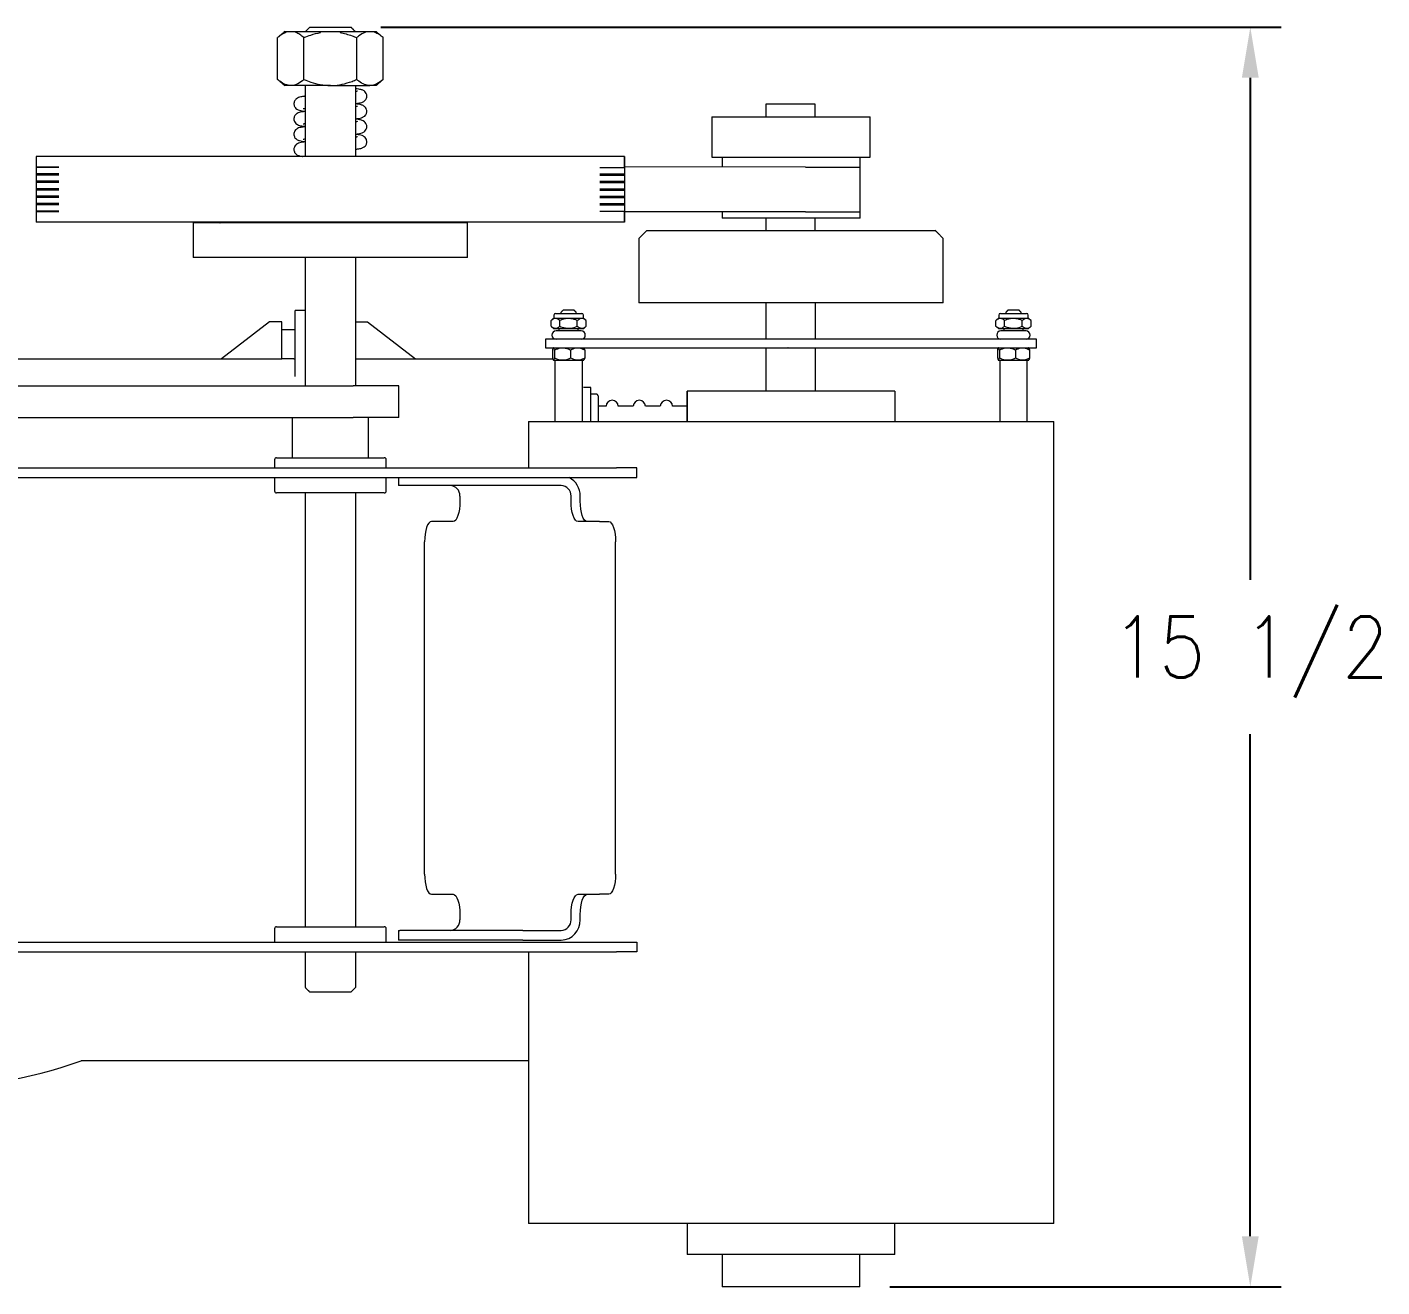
# Model space of a CAD drawing. Extents: x 7 to 132, y 25 to 99.
# Drawn here: x 115.09 to 131.77, y 28.04 to 43.56 of the extents above; entities that cross this region are included whole.
import ezdxf

# ---------------------------------------------------------------- set-up
doc = ezdxf.new("R2010")
doc.units = 0
doc.header["$LTSCALE"] = 0.5
doc.header["$MEASUREMENT"] = 0
doc.layers.get('Defpoints').update_dxf_attribs({"linetype": 'CONTINUOUS'})
doc.layers.add('DIM', color=1, linetype='CONTINUOUS')
doc.layers.add('OBJ', color=3, linetype='CONTINUOUS')
doc.styles.add('ROMANS', font='romans.shx', dxfattribs={"width": 0.9, "height": 0.75})
doc.dimstyles.new('GENIE', dxfattribs={"dimscale": 4, "dimtxt": 0.25, "dimasz": 0.156, "dimexe": 0.095, "dimexo": 0.0925, "dimgap": 0.095, "dimtad": 0, "dimtih": 1, "dimtoh": 1, "dimdec": 5, "dimzin": 4, "dimdsep": 46, "dimlunit": 5, "dimtxsty": 'ROMANS', "dimcen": 0.09, "dimadec": 0, "dimazin": 0, "dimtfac": 1, "dimtdec": 5, "dimtofl": 0, "dimtmove": 0, "dimatfit": 3, "dimfxl": 0, "dimfrac": 2, "dimtolj": 1, "dimtzin": 4, "dimarcsym": 0})

# ---------------------------------------------------------------- blocks, each defined once
blk = doc.blocks.new('*D38')
at = {"layer": 'Defpoints', "color": 0}
for p in [(119.074, 43.558), (125.342, 28.045), (130.15, 28.045)]:
    blk.add_point(p, dxfattribs=at)
at = {"layer": 'DIM', "color": 0, "lineweight": -2}
for p, q in [((119.444, 43.558), (130.53, 43.558)), ((130.15, 42.934), (130.15, 36.753)), ((130.15, 28.669), (130.15, 34.85)), ((125.712, 28.045), (130.53, 28.045))]:
    blk.add_line(p, q, dxfattribs=at)
at = {"layer": 'DIM', "color": 0}
for points in [[(130.046, 42.934), (130.254, 42.934), (130.15, 43.558)], [(130.046, 28.669), (130.254, 28.669), (130.15, 28.045)]]:
    blk.add_solid(points, dxfattribs=at)
at = {"layer": 'DIM', "color": 0, "insert": (130.15, 35.801), "char_height": 0.75, "attachment_point": 5, "style": 'ROMANS'}
blk.add_mtext('\\A1;15 1/2', dxfattribs=at)

msp = doc.modelspace()

# ---------------------------------------------------------------- linework, layer by layer
at = {"layer": 'OBJ', "linetype": 'Continuous', "lineweight": 15}
for p, q in [((118.56975, 43.558236), (119.07375, 43.558236)), ((118.172231, 42.913236), (118.172231, 43.428236)), ((118.25925, 43.503236), (118.285825, 43.503236)), ((118.285825, 43.503236), (118.405825, 43.503236)), ((118.405825, 43.503236), (118.70175, 43.503236)), ((118.49699, 42.913236), (118.49699, 43.428236)), ((118.942566, 43.498236), (118.701176, 43.498236)), ((118.94175, 43.503236), (119.237675, 43.503236)), ((119.146509, 42.913236), (119.146509, 43.428236)), ((119.237675, 43.503236), (119.357675, 43.503236)), ((119.357675, 43.503236), (119.38425, 43.503236)), ((119.471269, 42.913236), (119.471269, 43.428236)), ((118.334611, 42.838236), (118.25925, 42.838236)), ((118.82175, 42.838236), (118.334611, 42.838236)), ((118.82175, 42.838236), (119.308889, 42.838236)), ((119.38425, 42.838236), (119.308889, 42.838236)), ((124.660513, 42.610236), (124.182073, 42.610236)), ((124.791904, 42.610236), (124.660513, 42.610236)), ((124.791904, 42.455039), (124.791904, 42.610236)), ((123.519574, 42.455039), (124.161103, 42.455039)), ((124.161103, 42.455039), (125.469573, 42.455039)), ((115.882248, 41.964036), (115.19925, 41.964036)), ((115.881707, 41.964036), (115.882248, 41.963365)), ((115.923706, 41.964036), (115.881707, 41.964036)), ((115.965705, 41.964036), (115.923706, 41.964036)), ((115.965705, 41.964036), (115.966246, 41.963365)), ((115.966246, 41.964036), (115.965705, 41.964036)), ((115.966246, 41.964036), (115.966246, 41.963365)), ((120.938785, 41.964036), (115.966246, 41.964036)), ((120.938785, 41.964036), (120.938785, 41.963365)), ((120.939191, 41.964036), (120.938785, 41.963365)), ((120.938785, 41.964036), (120.939191, 41.964036)), ((120.995191, 41.964036), (120.939191, 41.964036)), ((121.051192, 41.964036), (120.995191, 41.964036)), ((122.44425, 41.964036), (121.050786, 41.964036)), ((121.051192, 41.964036), (121.050786, 41.963365)), ((123.519574, 41.955036), (124.161103, 41.955036)), ((124.161103, 41.955036), (125.469573, 41.955036)), ((115.479245, 41.834536), (115.19925, 41.834536)), ((115.479245, 41.828035), (115.19925, 41.828035)), ((115.479245, 41.752037), (115.19925, 41.752037)), ((115.479245, 41.736035), (115.19925, 41.736035)), ((122.141702, 41.82803), (122.44425, 41.82803)), ((122.141702, 41.752032), (122.44425, 41.752032)), ((122.141702, 41.73603), (122.44425, 41.73603)), ((122.444187, 41.834536), (122.44425, 41.835536)), ((122.44425, 41.835532), (122.444188, 41.834531)), ((124.673074, 41.834531), (122.44425, 41.835536)), ((123.644575, 41.835536), (123.644636, 41.834531)), ((124.673074, 41.834531), (125.344575, 41.834531)), ((125.344511, 41.834531), (125.344575, 41.835536)), ((115.479245, 41.660037), (115.19925, 41.660037)), ((115.479245, 41.644035), (115.19925, 41.644035)), ((115.479245, 41.568037), (115.19925, 41.568037)), ((115.479245, 41.552035), (115.19925, 41.552035)), ((122.141702, 41.660032), (122.44425, 41.660032)), ((122.141702, 41.64403), (122.44425, 41.64403)), ((122.141702, 41.568032), (122.44425, 41.568032)), ((122.141702, 41.55203), (122.44425, 41.55203)), ((115.479245, 41.476037), (115.19925, 41.476037)), ((115.479245, 41.460035), (115.19925, 41.460035)), ((115.479245, 41.384037), (115.19925, 41.384037)), ((122.141702, 41.476032), (122.44425, 41.476032)), ((122.141702, 41.46003), (122.44425, 41.46003)), ((122.141702, 41.384032), (122.44425, 41.384032)), ((115.479245, 41.368035), (115.19925, 41.368035)), ((115.479245, 41.292037), (115.19925, 41.292037)), ((115.479245, 41.282536), (115.19925, 41.282536)), ((122.141702, 41.36803), (122.44425, 41.36803)), ((122.141702, 41.292032), (122.44425, 41.292032)), ((124.673074, 41.282536), (122.44425, 41.282531)), ((124.673074, 41.282536), (125.344575, 41.282536)), ((115.923706, 41.155036), (115.19925, 41.155036)), ((122.44425, 41.155036), (115.923706, 41.155036)), ((117.459914, 41.147036), (117.13425, 41.147036)), ((117.460456, 41.147045), (117.463949, 41.147036)), ((117.479003, 41.147036), (117.463949, 41.147036)), ((117.475511, 41.147045), (117.479003, 41.147036)), ((117.479294, 41.147036), (117.479003, 41.147036)), ((119.824377, 41.147036), (117.479003, 41.147036)), ((120.50925, 41.147036), (119.824377, 41.147036)), ((122.719574, 41.054433), (123.476476, 41.054433)), ((123.476476, 41.054433), (126.269573, 41.054433)), ((125.344575, 41.205031), (123.644575, 41.205031)), ((124.791904, 41.054433), (124.791904, 41.205031)), ((120.50925, 40.722036), (117.13425, 40.722036)), ((118.387886, 39.255336), (118.387886, 40.069336)), ((121.690369, 40.074732), (121.820371, 40.074732)), ((126.369575, 40.164437), (122.619574, 40.164437)), ((124.182073, 40.164437), (124.182073, 39.714338)), ((124.791904, 40.164437), (124.791904, 39.714338)), ((127.168777, 40.074735), (127.298779, 40.074735)), ((118.073144, 39.930276), (117.479111, 39.474336)), ((118.225386, 39.930276), (118.073144, 39.930276)), ((118.225386, 39.474336), (118.225386, 39.930276)), ((119.125386, 39.930276), (119.277628, 39.930276)), ((119.277628, 39.930276), (119.871661, 39.474336)), ((121.538866, 39.874732), (121.538866, 39.944737)), ((121.573863, 39.974737), (121.754583, 39.974737)), ((121.593864, 40.032229), (121.75467, 40.032229)), ((121.646304, 39.874732), (121.646304, 39.944737)), ((121.754583, 39.974737), (121.936877, 39.974737)), ((121.75467, 40.032229), (121.916876, 40.032229)), ((121.86281, 39.874732), (121.86281, 39.944737)), ((121.971874, 39.874732), (121.971874, 39.944737)), ((127.017273, 39.874736), (127.017273, 39.944741)), ((127.052271, 39.97474), (127.232991, 39.97474)), ((127.072272, 40.032233), (127.233077, 40.032233)), ((127.124712, 39.874736), (127.124712, 39.944741)), ((127.232991, 39.97474), (127.415285, 39.97474)), ((127.233077, 40.032233), (127.395284, 40.032233)), ((127.341218, 39.874736), (127.341218, 39.944741)), ((127.450282, 39.874736), (127.450282, 39.944741)), ((118.387886, 39.831274), (118.225386, 39.831274)), ((127.51727, 39.714338), (121.471878, 39.714338)), ((121.573863, 39.844733), (121.754583, 39.844733)), ((121.909869, 39.817334), (121.600871, 39.817334)), ((121.754583, 39.844733), (121.936877, 39.844733)), ((127.052271, 39.844736), (127.232991, 39.844736)), ((127.388277, 39.817337), (127.079279, 39.817337)), ((127.232991, 39.844736), (127.415285, 39.844736)), ((121.471878, 39.609735), (127.51727, 39.609735)), ((121.556479, 39.579732), (121.556479, 39.483735)), ((121.581842, 39.579732), (121.581842, 39.483735)), ((121.780731, 39.579732), (121.780731, 39.483735)), ((121.954261, 39.579732), (121.954261, 39.483735)), ((124.182073, 39.609735), (124.182073, 39.074738)), ((124.459279, 39.609735), (124.45472, 39.609735)), ((124.791904, 39.609735), (124.791904, 39.074738)), ((127.034887, 39.579735), (127.034887, 39.483739)), ((127.06025, 39.579735), (127.06025, 39.483739)), ((127.259139, 39.579735), (127.259139, 39.483739)), ((127.432669, 39.579735), (127.432669, 39.483739)), ((111.747156, 39.474336), (118.225386, 39.474336)), ((118.372641, 39.474336), (118.225386, 39.474336)), ((118.372641, 39.474336), (118.225386, 39.474336)), ((118.372641, 39.474336), (118.387886, 39.474336)), ((118.372641, 39.474336), (118.387886, 39.474336)), ((119.13375, 39.474336), (121.559895, 39.474336)), ((119.875386, 39.477729), (119.875386, 39.474336)), ((121.683653, 39.453736), (121.573863, 39.453736)), ((121.936877, 39.453736), (121.683653, 39.453736)), ((127.162061, 39.453739), (127.052271, 39.453739)), ((127.415285, 39.453739), (127.162061, 39.453739)), ((112.507964, 39.141516), (119.104041, 39.141516)), ((119.66525, 39.141516), (119.104041, 39.141516)), ((122.027686, 39.121336), (121.937886, 39.121336)), ((122.027686, 38.699736), (122.027686, 39.121336)), ((125.774573, 39.074738), (123.214575, 39.074738)), ((122.097686, 39.037264), (122.027686, 39.037264)), ((122.117686, 39.017068), (122.117686, 38.937833)), ((122.117686, 38.937833), (122.117686, 38.699736)), ((112.507964, 38.751516), (119.104041, 38.751516)), ((119.66525, 38.751516), (119.104041, 38.751516)), ((121.259575, 38.699736), (125.60101, 38.699736)), ((125.60101, 38.699736), (127.729575, 38.699736)), ((118.15825, 38.254936), (119.263341, 38.254936)), ((119.263341, 38.254936), (119.48525, 38.254936)), ((114.618186, 38.129936), (122.347186, 38.129936)), ((122.597186, 38.129936), (122.347186, 38.129936)), ((122.597186, 38.010336), (122.597186, 38.129936)), ((114.618186, 38.010336), (122.347186, 38.010336)), ((119.675974, 37.914036), (119.660897, 37.914036)), ((120.873044, 37.914036), (119.675974, 37.914036)), ((121.193472, 37.914036), (120.873044, 37.914036)), ((121.663319, 37.914036), (121.193472, 37.914036)), ((122.347186, 38.010336), (122.597186, 38.010336)), ((119.263341, 37.821936), (118.15825, 37.821936)), ((119.48525, 37.821936), (119.263341, 37.821936)), ((120.417774, 37.783636), (120.417774, 37.719236)), ((121.785854, 37.719236), (121.785854, 37.783636)), ((121.898242, 37.719236), (121.898242, 37.783636)), ((120.332269, 37.469236), (120.067203, 37.469236)), ((122.136425, 37.469236), (121.87136, 37.469236)), ((122.136425, 37.469236), (122.248812, 37.469236)), ((119.981698, 33.129236), (119.981698, 37.219236)), ((122.334317, 33.129236), (122.334317, 37.219236)), ((120.067203, 32.879236), (120.332269, 32.879236)), ((121.87136, 32.879236), (122.136425, 32.879236)), ((122.248812, 32.879236), (122.136425, 32.879236)), ((120.417774, 32.629236), (120.417774, 32.564836)), ((121.785854, 32.564836), (121.785854, 32.629236)), ((121.898242, 32.564836), (121.898242, 32.629236)), ((118.15825, 32.479936), (119.48525, 32.479936)), ((119.660897, 32.434436), (119.675974, 32.434436)), ((121.193472, 32.434436), (119.675974, 32.434436)), ((121.193472, 32.434436), (121.663319, 32.434436)), ((114.618186, 32.291536), (122.347186, 32.291536)), ((119.675974, 32.314836), (119.660897, 32.314836)), ((121.193472, 32.314836), (119.675974, 32.314836)), ((121.193472, 32.314836), (121.663319, 32.314836)), ((122.347186, 32.291536), (122.597186, 32.291536)), ((122.597186, 32.291536), (122.597186, 32.171936)), ((114.618186, 32.171936), (122.347186, 32.171936)), ((122.597186, 32.171936), (122.347186, 32.171936)), ((119.07375, 31.674236), (118.56975, 31.674236)), ((121.259575, 30.827517), (115.752257, 30.827517)), ((127.729575, 28.824736), (121.259575, 28.824736)), ((125.774575, 28.444736), (123.214575, 28.444736)), ((125.341575, 28.044736), (123.647575, 28.044736))]:
    msp.add_line(p, q, dxfattribs=at)
at = {"layer": 'OBJ', "linetype": 'Continuous', "lineweight": 15, "flags": 128}
for points in [[(120.417774, 37.719236), (120.416131, 37.670463), (120.411265, 37.623565), (120.403364, 37.580343), (120.39273, 37.542459), (120.379773, 37.511368), (120.36499, 37.488266), (120.34895, 37.47404), (120.332269, 37.469236)], [(121.87136, 37.469236), (121.854678, 37.47404), (121.838638, 37.488266), (121.823855, 37.511368), (121.810898, 37.542459), (121.800265, 37.580343), (121.792363, 37.623565), (121.787497, 37.670463), (121.785854, 37.719236)], [(121.983747, 37.469236), (121.967066, 37.47404), (121.951025, 37.488266), (121.936243, 37.511368), (121.923286, 37.542459), (121.912652, 37.580343), (121.90475, 37.623565), (121.899885, 37.670463), (121.898242, 37.719236)], [(120.067203, 37.469236), (120.050522, 37.464432), (120.034482, 37.450206), (120.019699, 37.427103), (120.006742, 37.396013), (119.996108, 37.358128), (119.988207, 37.314907), (119.983341, 37.268008), (119.981698, 37.219236)], [(122.248812, 37.469236), (122.265494, 37.464432), (122.281534, 37.450206), (122.296316, 37.427103), (122.309274, 37.396013), (122.319907, 37.358128), (122.327809, 37.314907), (122.332674, 37.268008), (122.334317, 37.219236)], [(119.981698, 33.129236), (119.983341, 33.080463), (119.988207, 33.033565), (119.996108, 32.990343), (120.006742, 32.952459), (120.019699, 32.921368), (120.034482, 32.898266), (120.050522, 32.88404), (120.067203, 32.879236)], [(122.334317, 33.129236), (122.332674, 33.080463), (122.327809, 33.033565), (122.319907, 32.990343), (122.309274, 32.952459), (122.296316, 32.921368), (122.281534, 32.898266), (122.265494, 32.88404), (122.248812, 32.879236)], [(120.332269, 32.879236), (120.34895, 32.874432), (120.36499, 32.860206), (120.379773, 32.837103), (120.39273, 32.806013), (120.403364, 32.768128), (120.411265, 32.724907), (120.416131, 32.678008), (120.417774, 32.629236)], [(121.785854, 32.629236), (121.787497, 32.678008), (121.792363, 32.724907), (121.800265, 32.768128), (121.810898, 32.806013), (121.823855, 32.837103), (121.838638, 32.860206), (121.854678, 32.874432), (121.87136, 32.879236)], [(121.898242, 32.629236), (121.899885, 32.678008), (121.90475, 32.724907), (121.912652, 32.768128), (121.923286, 32.806013), (121.936243, 32.837103), (121.951025, 32.860206), (121.967066, 32.874432), (121.983747, 32.879236)]]:
    msp.add_lwpolyline(points, dxfattribs=at)
at = {"layer": 'OBJ', "linetype": 'Continuous', "lineweight": 15}
for centre, radius, start, end in [((121.593864, 40.012234), 0.02, 90, 180), ((121.916876, 40.012234), 0.02, 0, 90), ((127.072272, 40.012237), 0.02, 90, 180), ((127.395284, 40.012237), 0.02, 0, 90), ((121.60087, 39.765834), 0.0515, 90, 270), ((121.90987, 39.765834), 0.0515, 270, 90), ((127.079278, 39.765837), 0.0515, 90, 270), ((127.388278, 39.765837), 0.0515, 270, 90), ((122.292686, 38.888436), 0.075, 0, 180), ((122.626228, 38.888436), 0.075, 0, 180), ((122.959769, 38.888436), 0.075, 0, 180), ((118.15825, 38.230936), 0.024, 90, 180), ((119.48525, 38.230936), 0.024, 0, 90), ((120.29118, 37.787449), 0.126652, 358.2745646, 88.1637932), ((121.65926, 37.787449), 0.126652, 358.2745646, 88.1637932), ((121.64725, 37.787263), 0.251018, 359.1720189, 62.7066778), ((118.15825, 37.845936), 0.024, 180, 270), ((119.48525, 37.845936), 0.024, 270, 0), ((120.29118, 32.561022), 0.126652, 271.8362068, 1.7254354), ((121.655538, 32.557525), 0.242814, 271.8362068, 1.7254354), ((121.65926, 32.561022), 0.126652, 271.8362068, 1.7254354), ((118.15825, 32.455936), 0.024, 90, 180), ((119.48525, 32.455936), 0.024, 0, 90), ((113.750386, 36.495281), 6.010909, 250.5466288, 289.4533712)]:
    msp.add_arc(centre, radius, start, end, dxfattribs=at)
for major_axis, ratio, start_param, end_param in [((3.440374, -3.402774), 0.333306011, 2.816555578, 2.835880453), ((3.440374, -3.402774), 0.333306011, 2.797230704, 2.816555578), ((3.249486, 3.202218), 0.499980418, 0.469518674, 0.488843548), ((3.249486, 3.202218), 0.499980418, 0.4501938, 0.469518674)]:
    msp.add_ellipse((118.82175, 38.373244), major_axis=major_axis, ratio=ratio, start_param=start_param, end_param=end_param, dxfattribs=at)
for points in [[(118.56975, 43.558236), (118.51475, 43.503236)], [(119.12875, 43.503236), (119.07375, 43.558236)], [(118.25925, 43.503236), (118.172231, 43.428236)], [(119.471269, 43.428236), (119.38425, 43.503236)], [(118.172231, 42.913236), (118.25925, 42.838236)], [(119.38425, 42.838236), (119.471269, 42.913236)], [(118.50975, 42.838236), (118.50975, 41.964036)], [(119.13375, 41.964036), (119.13375, 42.838236)], [(118.50975, 42.557349), (118.50975, 42.518729)], [(119.13375, 42.577814), (119.13375, 42.616775)], [(124.182073, 42.610236), (124.182073, 42.455039)], [(119.13375, 42.390391), (119.13375, 42.429074)], [(123.519574, 42.455039), (123.519574, 41.955036)], [(125.469573, 41.955036), (125.469573, 42.455039)], [(118.50975, 42.369846), (118.50975, 42.331118)], [(119.13375, 42.202896), (119.13375, 42.241584)], [(118.50975, 42.182379), (118.50975, 42.143652)], [(119.13375, 42.004036), (119.13375, 42.05424)], [(115.19925, 41.964036), (115.19925, 41.155036)], [(122.44425, 41.835536), (122.44425, 41.964036)], [(122.44425, 41.964036), (122.44425, 41.155036)], [(122.44425, 41.964032), (122.44425, 41.835532)], [(123.644575, 41.955036), (123.644575, 41.835536)], [(125.344575, 41.835536), (125.344575, 41.955036)], [(125.344575, 41.282536), (125.344575, 41.834531)], [(125.344575, 41.743538), (125.344575, 41.744533)], [(125.344575, 41.651531), (125.344575, 41.652535)], [(125.344575, 41.559533), (125.344575, 41.560538)], [(125.344575, 41.467536), (125.344575, 41.46853)], [(125.344575, 41.375538), (125.344575, 41.376533)], [(122.44425, 41.155036), (122.44425, 41.282536)], [(122.44425, 41.282531), (122.44425, 41.155031)], [(123.644575, 41.282536), (123.644575, 41.205031)], [(125.344575, 41.205031), (125.344575, 41.284535)], [(117.13425, 41.147036), (117.13425, 40.722036)], [(120.50925, 40.722036), (120.50925, 41.147036)], [(122.719574, 41.054433), (122.619574, 40.954438)], [(124.182073, 41.205031), (124.182073, 41.054433)], [(126.369575, 40.954438), (126.269573, 41.054433)], [(122.619574, 40.954438), (122.619574, 40.164437)], [(126.369575, 40.164437), (126.369575, 40.954438)], [(118.50975, 40.722036), (118.50975, 39.141516)], [(119.13375, 39.141516), (119.13375, 40.722036)], [(118.50975, 40.069336), (118.387886, 40.069336)], [(121.690369, 40.074732), (121.66037, 40.044732)], [(121.66037, 40.044732), (121.66037, 40.032229)], [(121.85037, 40.044732), (121.820371, 40.074732)], [(121.85037, 40.032229), (121.85037, 40.044732)], [(127.168777, 40.074735), (127.138778, 40.044736)], [(127.138778, 40.044736), (127.138778, 40.032233)], [(127.328778, 40.044736), (127.298779, 40.074735)], [(127.328778, 40.032233), (127.328778, 40.044736)], [(121.539309, 39.874348), (121.573863, 39.844733)], [(121.573863, 39.974737), (121.539372, 39.945169)], [(121.573863, 40.012236), (121.573863, 39.974737)], [(121.936877, 39.974737), (121.936877, 40.012236)], [(121.971368, 39.945169), (121.936877, 39.974737)], [(121.936877, 39.844733), (121.971431, 39.874348)], [(127.017717, 39.874351), (127.052271, 39.844736)], [(127.052271, 39.97474), (127.01778, 39.945173)], [(127.052271, 40.01224), (127.052271, 39.97474)], [(127.415285, 39.97474), (127.415285, 40.01224)], [(127.449776, 39.945173), (127.415285, 39.97474)], [(127.415285, 39.844736), (127.449839, 39.874351)], [(121.471878, 39.714338), (121.471878, 39.609735)], [(121.636371, 39.844733), (121.636371, 39.817334)], [(121.874369, 39.817334), (121.874369, 39.844733)], [(127.114779, 39.844736), (127.114779, 39.817337)], [(127.352777, 39.817337), (127.352777, 39.844736)], [(127.51727, 39.609735), (127.51727, 39.714338)], [(121.573863, 39.609731), (121.564261, 39.601499)], [(121.946479, 39.601499), (121.936877, 39.609731)], [(127.052271, 39.609735), (127.042669, 39.601502)], [(127.424887, 39.601502), (127.415285, 39.609735)], [(121.566263, 39.46025), (121.573863, 39.453736)], [(121.585371, 39.453736), (121.585371, 38.699736)], [(121.925371, 38.699736), (121.925371, 39.453736)], [(121.936877, 39.453736), (121.944477, 39.46025)], [(121.954261, 39.483735), (121.944163, 39.460616)], [(127.044671, 39.460254), (127.052271, 39.453739)], [(127.063777, 39.453739), (127.063777, 38.699736)], [(127.403779, 38.699736), (127.403779, 39.453739)], [(127.415285, 39.453739), (127.422885, 39.460254)], [(127.432669, 39.483739), (127.422571, 39.46062)], [(119.66525, 38.751516), (119.66525, 39.141516)], [(123.214575, 38.699734), (123.214575, 39.074738)], [(123.214575, 39.074736), (123.214575, 38.699736)], [(125.774573, 39.074738), (125.774573, 38.699736)], [(122.217686, 38.888436), (122.117686, 38.888436)], [(122.551228, 38.888436), (122.367686, 38.888436)], [(122.884769, 38.888436), (122.701228, 38.888436)], [(123.214575, 38.888436), (123.034769, 38.888436)], [(118.353, 38.751516), (118.353, 38.254936)], [(119.2905, 38.254936), (119.2905, 38.751516)], [(121.259575, 38.699736), (121.259575, 38.129936)], [(127.729575, 28.824736), (127.729575, 38.699736)], [(118.13425, 38.230936), (118.13425, 38.129936)], [(119.50925, 38.129936), (119.50925, 38.230936)], [(118.13425, 38.010336), (118.13425, 37.845936)], [(119.50925, 37.845936), (119.50925, 38.010336)], [(119.660897, 38.010336), (119.660897, 37.914036)], [(118.50975, 37.821936), (118.50975, 32.479936)], [(119.13375, 32.479936), (119.13375, 37.821936)], [(118.13425, 32.455936), (118.13425, 32.291536)], [(119.50925, 32.291536), (119.50925, 32.455936)], [(119.660897, 32.434436), (119.660897, 32.314836)], [(118.50975, 32.171936), (118.50975, 31.734236)], [(119.13375, 31.734236), (119.13375, 32.171936)], [(121.259575, 32.171936), (121.259575, 28.824736)], [(118.50975, 31.734236), (118.56975, 31.674236)], [(119.07375, 31.674236), (119.13375, 31.734236)], [(123.214575, 28.824736), (123.214575, 28.444736)], [(125.774575, 28.444736), (125.774575, 28.824736)], [(123.647575, 28.444736), (123.647575, 28.044736)], [(125.341575, 28.044736), (125.341575, 28.444736)]]:
    msp.add_open_spline(points, degree=1, dxfattribs=at)
for points, knots in [([(118.274611, 43.492327), (118.249101, 43.480155), (118.214173, 43.46349), (118.181138, 43.435723), (118.172231, 43.428236)], [0, 0, 0, 0, 0.7303753703, 1, 1, 1, 1]), ([(118.49699, 43.428236), (118.480485, 43.441771), (118.447278, 43.469001), (118.412236, 43.484521), (118.394611, 43.492327)], [0, 0, 0, 0, 0.497037614, 1, 1, 1, 1]), ([(118.49699, 43.428236), (118.524454, 43.439603), (118.590742, 43.467039), (118.660748, 43.482986), (118.70175, 43.492327)], [0, 0, 0, 0, 0.414309221, 1, 1, 1, 1]), ([(118.70175, 43.492327), (118.70175, 43.493936), (118.70175, 43.497573), (118.70175, 43.501209), (118.70175, 43.503236)], [0, 0, 0, 0, 0.4425058213, 1, 1, 1, 1]), ([(118.94175, 43.503236), (118.94175, 43.501209), (118.94175, 43.497573), (118.94175, 43.493936), (118.94175, 43.492327)], [0, 0, 0, 0, 0.5574941712, 1, 1, 1, 1]), ([(118.94175, 43.492327), (118.991394, 43.480555), (119.061271, 43.463987), (119.127371, 43.436263), (119.146509, 43.428236)], [0, 0, 0, 0, 0.7104569799, 1, 1, 1, 1]), ([(119.248889, 43.492327), (119.223379, 43.480155), (119.188452, 43.46349), (119.155417, 43.435723), (119.146509, 43.428236)], [0, 0, 0, 0, 0.73037537, 1, 1, 1, 1]), ([(119.471269, 43.428236), (119.454764, 43.441771), (119.421557, 43.469001), (119.386514, 43.484521), (119.368889, 43.492327)], [0, 0, 0, 0, 0.497037614, 1, 1, 1, 1]), ([(118.334611, 42.838236), (118.311882, 42.84109), (118.265603, 42.8469), (118.211793, 42.880539), (118.181147, 42.905867), (118.172231, 42.913236)], [0, 0, 0, 0, 0.406290572, 0.827266425, 1, 1, 1, 1]), ([(118.49699, 42.913236), (118.471742, 42.893536), (118.420326, 42.853419), (118.364172, 42.838374), (118.335374, 42.838239), (118.334611, 42.838236)], [0, 0, 0, 0, 0.484341412, 0.986327725, 1, 1, 1, 1]), ([(118.49699, 42.913236), (118.524486, 42.902093), (118.589541, 42.87573), (118.697949, 42.845335), (118.780136, 42.840622), (118.82175, 42.838236)], [0, 0, 0, 0, 0.265459913, 0.628076488, 1, 1, 1, 1]), ([(118.82175, 42.838236), (118.829188, 42.838316), (118.877853, 42.838838), (118.968671, 42.851154), (119.069006, 42.881153), (119.12735, 42.905305), (119.146509, 42.913236)], [0, 0, 0, 0, 0.066532293, 0.435282575, 0.814550842, 1, 1, 1, 1]), ([(119.308889, 42.838236), (119.286161, 42.84109), (119.239882, 42.8469), (119.186072, 42.880539), (119.155426, 42.905867), (119.146509, 42.913236)], [0, 0, 0, 0, 0.406290572, 0.827266425, 1, 1, 1, 1]), ([(119.471269, 42.913236), (119.446021, 42.893536), (119.394604, 42.853419), (119.338451, 42.838374), (119.309653, 42.838239), (119.308889, 42.838236)], [0, 0, 0, 0, 0.484341412, 0.986327725, 1, 1, 1, 1]), ([(119.13375, 42.616406), (119.143235, 42.617617), (119.172268, 42.621598), (119.202978, 42.627494), (119.236725, 42.641487), (119.258143, 42.664179), (119.267657, 42.684317), (119.271449, 42.703442), (119.270182, 42.722542), (119.263113, 42.744731), (119.247923, 42.764925), (119.228678, 42.777974), (119.211849, 42.785178), (119.196497, 42.789572), (119.171633, 42.794794), (119.146944, 42.798113), (119.13375, 42.799887)], [0.5868521168, 0.5868521168, 0.5868521168, 0.5868521168, 0.618314504, 0.6899734719, 0.7345529789, 0.7590984311, 0.773115285, 0.7883321369, 0.8035918291, 0.8183966372, 0.8454072231, 0.8676473431, 0.8870250491, 0.9151392932, 0.9546502116, 1, 1, 1, 1]), ([(119.156721, 42.768691), (119.156971, 42.768865), (119.158052, 42.769616), (119.150473, 42.767642), (119.141264, 42.766271), (119.13375, 42.765258)], [0, 0, 0, 0, 0.00690674731, 0.02984804189, 0.06786052855, 0.06786052855, 0.06786052855, 0.06786052855]), ([(118.50975, 42.706315), (118.506592, 42.705901), (118.487703, 42.703372), (118.458201, 42.698861), (118.430979, 42.691446), (118.410144, 42.682467), (118.392206, 42.666542), (118.382412, 42.652775), (118.375412, 42.637292), (118.371974, 42.618189), (118.374063, 42.592896), (118.386961, 42.566715), (118.408409, 42.548381), (118.433155, 42.536535), (118.45716, 42.530686), (118.485423, 42.525666), (118.505019, 42.52333), (118.50975, 42.522765)], [0.5878802861, 0.5878802861, 0.5878802861, 0.5878802861, 0.5983505235, 0.6516873149, 0.7002752507, 0.7356593917, 0.752314249, 0.7634872226, 0.7769358695, 0.7924041265, 0.8080150694, 0.8376695112, 0.8640489115, 0.8883667611, 0.936902939, 0.9847678098, 1, 1, 1, 1]), ([(118.487868, 42.554728), (118.48753, 42.554471), (118.486086, 42.553371), (118.493865, 42.555245), (118.503374, 42.55663), (118.50975, 42.557485)], [0, 0, 0, 0, 0.00861857852, 0.03680840148, 0.06955391022, 0.06955391022, 0.06955391022, 0.06955391022]), ([(119.13375, 42.428896), (119.140281, 42.429725), (119.160673, 42.432453), (119.188268, 42.437148), (119.213777, 42.444077), (119.23563, 42.455252), (119.250818, 42.467994), (119.262139, 42.484381), (119.268945, 42.500993), (119.271586, 42.520453), (119.268573, 42.54495), (119.255373, 42.570133), (119.227418, 42.592879), (119.201807, 42.601), (119.171053, 42.607611), (119.14579, 42.610975), (119.13375, 42.612578)], [0.589351727, 0.589351727, 0.589351727, 0.589351727, 0.6111339784, 0.6606521634, 0.7065673807, 0.7288625125, 0.7522868801, 0.7653743924, 0.7797452099, 0.7951290432, 0.8103560644, 0.8389652728, 0.8644049295, 0.9123370961, 0.958220378, 1, 1, 1, 1]), ([(119.15693, 42.581349), (119.156635, 42.581381), (119.155532, 42.581505), (119.145252, 42.579466), (119.134874, 42.577916), (119.13375, 42.577752)], [0, 0, 0, 0, 0.0166821634, 0.06251789378, 0.06792301869, 0.06792301869, 0.06792301869, 0.06792301869]), ([(118.50975, 42.518829), (118.494975, 42.516919), (118.46753, 42.513012), (118.437592, 42.506127), (118.417493, 42.498645), (118.398308, 42.485307), (118.385157, 42.470516), (118.376306, 42.452358), (118.372153, 42.433604), (118.373059, 42.414164), (118.380013, 42.39123), (118.396064, 42.369787), (118.430025, 42.348154), (118.457442, 42.342672), (118.494355, 42.337616), (118.50975, 42.335507)], [0.5883626073, 0.5883626073, 0.5883626073, 0.5883626073, 0.6373536899, 0.6880543686, 0.7275408127, 0.7426880819, 0.7623916418, 0.7755053794, 0.7907996523, 0.8064616159, 0.8217491639, 0.8501669239, 0.8753943278, 0.9480342374, 1, 1, 1, 1]), ([(119.13375, 42.24142), (119.14497, 42.242843), (119.16887, 42.246134), (119.197184, 42.251658), (119.223612, 42.260316), (119.246825, 42.27599), (119.262295, 42.295458), (119.269999, 42.317874), (119.271471, 42.337407), (119.268102, 42.355782), (119.25901, 42.376425), (119.2391, 42.398075), (119.213449, 42.409947), (119.18589, 42.417686), (119.154558, 42.421901), (119.13375, 42.424701)], [0.5901967874, 0.5901967874, 0.5901967874, 0.5901967874, 0.6275698707, 0.6761603031, 0.7213486372, 0.7440924669, 0.7696834852, 0.7844003497, 0.7998537043, 0.8150180495, 0.8296193127, 0.8563267971, 0.8924346071, 0.9285649215, 1, 1, 1, 1]), ([(119.157102, 42.39383), (119.157286, 42.39395), (119.159817, 42.3956), (119.149332, 42.392554), (119.137363, 42.390649), (119.13375, 42.39014)], [0, 0, 0, 0, 0.0035789611, 0.04933010905, 0.06720897513, 0.06720897513, 0.06720897513, 0.06720897513]), ([(118.50975, 42.331347), (118.49955, 42.330018), (118.47535, 42.326602), (118.445053, 42.320763), (118.423942, 42.31389), (118.406671, 42.304067), (118.391022, 42.290979), (118.378337, 42.271688), (118.372479, 42.249022), (118.372603, 42.229469), (118.377406, 42.211466), (118.387906, 42.191871), (118.411954, 42.169366), (118.440371, 42.159661), (118.470666, 42.152831), (118.497233, 42.149362), (118.50975, 42.147728)], [0.5875739502, 0.5875739502, 0.5875739502, 0.5875739502, 0.6214066071, 0.6730978917, 0.7167183263, 0.7332134054, 0.7491392319, 0.7723449245, 0.7873772046, 0.8030463212, 0.8183843851, 0.833174699, 0.8600546655, 0.9085435625, 0.9569100013, 1, 1, 1, 1]), ([(118.486742, 42.366691), (118.487639, 42.36673), (118.489428, 42.366807), (118.498373, 42.368257), (118.506312, 42.369427), (118.50975, 42.369919)], [0, 0, 0, 0, 0.02681931915, 0.05348483309, 0.07051545846, 0.07051545846, 0.07051545846, 0.07051545846]), ([(119.13375, 42.053898), (119.142064, 42.05496), (119.170296, 42.058797), (119.200776, 42.064474), (119.233841, 42.077432), (119.255244, 42.097944), (119.265646, 42.116552), (119.270816, 42.134895), (119.271071, 42.154303), (119.265507, 42.177601), (119.250438, 42.200272), (119.229653, 42.2151), (119.207015, 42.224718), (119.183716, 42.230171), (119.156134, 42.234701), (119.138268, 42.236935), (119.13375, 42.237499)], [0.5139882447, 0.5139882447, 0.5139882447, 0.5139882447, 0.5468062098, 0.6324484024, 0.6854201954, 0.7139657587, 0.7301468328, 0.7478947313, 0.7661246121, 0.7839197755, 0.8169952393, 0.8464607844, 0.8747032301, 0.9309215711, 0.9825310585, 1, 1, 1, 1]), ([(118.50975, 42.143568), (118.49955, 42.142239), (118.47535, 42.138823), (118.445053, 42.132985), (118.423942, 42.126111), (118.406671, 42.116288), (118.391022, 42.1032), (118.378337, 42.083909), (118.372479, 42.061243), (118.372603, 42.04169), (118.377406, 42.023687), (118.387906, 42.004092), (118.411954, 41.981587), (118.440371, 41.971882), (118.463114, 41.966755), (118.47795, 41.964375), (118.480145, 41.964036)], [0.5875739502, 0.5875739502, 0.5875739502, 0.5875739502, 0.6214066071, 0.6730978917, 0.7167183263, 0.7332134054, 0.7491392319, 0.7723449245, 0.7873772046, 0.8030463212, 0.8183843851, 0.833174699, 0.8600546655, 0.9085435625, 0.9569100013, 0.9651142012, 0.9651142012, 0.9651142012, 0.9651142012]), ([(118.487953, 42.179681), (118.487861, 42.17947), (118.487456, 42.178541), (118.49797, 42.180611), (118.509327, 42.182338), (118.50975, 42.182402)], [0, 0, 0, 0, 0.01548624555, 0.06829253295, 0.07031426747, 0.07031426747, 0.07031426747, 0.07031426747]), ([(119.156656, 42.206225), (119.156675, 42.20635), (119.156728, 42.206691), (119.149086, 42.205033), (119.140098, 42.203657), (119.13375, 42.202774)], [0, 0, 0, 0, 0.01577005413, 0.04310746145, 0.08079091435, 0.08079091435, 0.08079091435, 0.08079091435]), ([(117.460397, 41.147046), (117.460693, 41.147044), (117.461877, 41.147038), (117.463061, 41.147037), (117.463949, 41.147036)], [0, 0, 0, 0, 0.24999921, 1, 1, 1, 1]), ([(121.646304, 39.944737), (121.631643, 39.955304), (121.60215, 39.97656), (121.564205, 39.965187), (121.544323, 39.949142), (121.538866, 39.944737)], [0, 0, 0, 0, 0.417660165, 0.840153319, 1, 1, 1, 1]), ([(121.538866, 39.874732), (121.553526, 39.864165), (121.583016, 39.842909), (121.62097, 39.854287), (121.640847, 39.870328), (121.646304, 39.874732)], [0, 0, 0, 0, 0.417661023, 0.840118724, 1, 1, 1, 1]), ([(121.86281, 39.944737), (121.85672, 39.947245), (121.824924, 39.960339), (121.761191, 39.975426), (121.692653, 39.963486), (121.655715, 39.948544), (121.646304, 39.944737)], [0, 0, 0, 0, 0.088722826, 0.463229206, 0.863245794, 1, 1, 1, 1]), ([(121.646304, 39.874732), (121.655715, 39.870926), (121.692653, 39.855983), (121.761191, 39.844044), (121.824924, 39.859131), (121.85672, 39.872224), (121.86281, 39.874732)], [0, 0, 0, 0, 0.136754206, 0.536770794, 0.911277174, 1, 1, 1, 1]), ([(121.971874, 39.944737), (121.956992, 39.955304), (121.927053, 39.97656), (121.888529, 39.965186), (121.868349, 39.949142), (121.86281, 39.944737)], [0, 0, 0, 0, 0.417639549, 0.840143161, 1, 1, 1, 1]), ([(121.86281, 39.874732), (121.877692, 39.864165), (121.907627, 39.84291), (121.946154, 39.854285), (121.966334, 39.870328), (121.971874, 39.874732)], [0, 0, 0, 0, 0.417675251, 0.840137988, 1, 1, 1, 1]), ([(127.124712, 39.944741), (127.110051, 39.955308), (127.080558, 39.976563), (127.042613, 39.96519), (127.022731, 39.949145), (127.017273, 39.944741)], [0, 0, 0, 0, 0.417660165, 0.840153319, 1, 1, 1, 1]), ([(127.017273, 39.874736), (127.031934, 39.864169), (127.061424, 39.842913), (127.099378, 39.85429), (127.119255, 39.870332), (127.124712, 39.874736)], [0, 0, 0, 0, 0.417661023, 0.840118724, 1, 1, 1, 1]), ([(127.341218, 39.944741), (127.335128, 39.947249), (127.303332, 39.960342), (127.239599, 39.975429), (127.171061, 39.96349), (127.134123, 39.948548), (127.124712, 39.944741)], [0, 0, 0, 0, 0.088722826, 0.463229206, 0.863245794, 1, 1, 1, 1]), ([(127.124712, 39.874736), (127.134123, 39.870929), (127.171061, 39.855987), (127.239599, 39.844047), (127.303332, 39.859134), (127.335128, 39.872228), (127.341218, 39.874736)], [0, 0, 0, 0, 0.136754206, 0.536770794, 0.911277174, 1, 1, 1, 1]), ([(127.450282, 39.944741), (127.4354, 39.955307), (127.405461, 39.976564), (127.366937, 39.96519), (127.346757, 39.949145), (127.341218, 39.944741)], [0, 0, 0, 0, 0.417639549, 0.840143161, 1, 1, 1, 1]), ([(127.341218, 39.874736), (127.3561, 39.864169), (127.386035, 39.842913), (127.424562, 39.854288), (127.444742, 39.870332), (127.450282, 39.874736)], [0, 0, 0, 0, 0.417675251, 0.840137988, 1, 1, 1, 1]), ([(121.581842, 39.579732), (121.578381, 39.590297), (121.571419, 39.611548), (121.562461, 39.600196), (121.557768, 39.58414), (121.556479, 39.579732)], [0, 0, 0, 0, 0.417668657, 0.84012958, 1, 1, 1, 1]), ([(121.780731, 39.579732), (121.772086, 39.583542), (121.738157, 39.598497), (121.675194, 39.610406), (121.616637, 39.595354), (121.587436, 39.582243), (121.581842, 39.579732)], [0, 0, 0, 0, 0.136775353, 0.536771984, 0.911263905, 1, 1, 1, 1]), ([(121.954261, 39.579732), (121.930582, 39.590297), (121.882953, 39.611549), (121.821644, 39.600194), (121.789545, 39.58414), (121.780731, 39.579732)], [0, 0, 0, 0, 0.41766239, 0.840109262, 1, 1, 1, 1]), ([(121.944163, 39.598796), (121.946262, 39.597828), (121.949764, 39.596214), (121.952975, 39.584445), (121.954261, 39.579732)], [0, 0, 0, 0, 0.599458797, 1, 1, 1, 1]), ([(127.06025, 39.579735), (127.056789, 39.5903), (127.049827, 39.611552), (127.040869, 39.6002), (127.036176, 39.584143), (127.034887, 39.579735)], [0, 0, 0, 0, 0.417668657, 0.84012958, 1, 1, 1, 1]), ([(127.259139, 39.579735), (127.250494, 39.583546), (127.216565, 39.598501), (127.153602, 39.610409), (127.095045, 39.595357), (127.065844, 39.582247), (127.06025, 39.579735)], [0, 0, 0, 0, 0.136775353, 0.536771984, 0.911263905, 1, 1, 1, 1]), ([(127.432669, 39.579735), (127.40899, 39.5903), (127.361361, 39.611552), (127.300052, 39.600198), (127.267953, 39.584143), (127.259139, 39.579735)], [0, 0, 0, 0, 0.41766239, 0.840109262, 1, 1, 1, 1]), ([(127.422571, 39.598799), (127.42467, 39.597832), (127.428172, 39.596217), (127.431383, 39.584449), (127.432669, 39.579735)], [0, 0, 0, 0, 0.599458797, 1, 1, 1, 1]), ([(121.556479, 39.483735), (121.55994, 39.47317), (121.566902, 39.451918), (121.57586, 39.463271), (121.580553, 39.479327), (121.581842, 39.483735)], [0, 0, 0, 0, 0.417668657, 0.84012958, 1, 1, 1, 1]), ([(121.556479, 39.483735), (121.55994, 39.47317), (121.566902, 39.451918), (121.57586, 39.463271), (121.580553, 39.479327), (121.581842, 39.483735)], [0, 0, 0, 0, 0.417668657, 0.84012958, 1, 1, 1, 1]), ([(121.581842, 39.483735), (121.587436, 39.481224), (121.616637, 39.468113), (121.675194, 39.453061), (121.738157, 39.464969), (121.772086, 39.479925), (121.780731, 39.483735)], [0, 0, 0, 0, 0.088736095, 0.463228016, 0.863224647, 1, 1, 1, 1]), ([(121.581842, 39.483735), (121.587436, 39.481224), (121.616637, 39.468113), (121.675194, 39.453061), (121.738157, 39.464969), (121.772086, 39.479925), (121.780731, 39.483735)], [0, 0, 0, 0, 0.088736095, 0.463228016, 0.863224647, 1, 1, 1, 1]), ([(121.780731, 39.483735), (121.804409, 39.47317), (121.852037, 39.451918), (121.913345, 39.463273), (121.945446, 39.479327), (121.954261, 39.483735)], [0, 0, 0, 0, 0.417654337, 0.840101315, 1, 1, 1, 1]), ([(121.780731, 39.483735), (121.804409, 39.47317), (121.852037, 39.451918), (121.913345, 39.463273), (121.945446, 39.479327), (121.954261, 39.483735)], [0, 0, 0, 0, 0.417654337, 0.840101315, 1, 1, 1, 1]), ([(127.034887, 39.483739), (127.038348, 39.473174), (127.04531, 39.451922), (127.054268, 39.463274), (127.058961, 39.479331), (127.06025, 39.483739)], [0, 0, 0, 0, 0.417668657, 0.84012958, 1, 1, 1, 1]), ([(127.06025, 39.483739), (127.065844, 39.481227), (127.095045, 39.468117), (127.153602, 39.453065), (127.216565, 39.464973), (127.250494, 39.479928), (127.259139, 39.483739)], [0, 0, 0, 0, 0.088736095, 0.463228016, 0.863224647, 1, 1, 1, 1]), ([(127.259139, 39.483739), (127.282817, 39.473173), (127.330445, 39.451921), (127.391753, 39.463277), (127.423854, 39.479331), (127.432669, 39.483739)], [0, 0, 0, 0, 0.417654337, 0.840101315, 1, 1, 1, 1]), ([(122.117686, 39.017068), (122.117686, 39.017169), (122.117678, 39.018751), (122.117197, 39.022581), (122.114844, 39.028178), (122.110291, 39.033202), (122.104361, 39.036608), (122.099911, 39.037045), (122.097686, 39.037264)], [0, 0, 0, 0, 0.009687776, 0.1513199, 0.366303166, 0.578402816, 0.789178383, 1, 1, 1, 1])]:
    msp.add_open_spline(points, degree=3, knots=knots, dxfattribs=at)

# ---------------------------------------------------------------- dimensions: what is measured, and where the dimension line sits
at = {"layer": 'DIM'}
dim = msp.add_linear_dim(base=(130.150483, 28.044736), p1=(119.07375, 43.558236), p2=(125.341575, 28.044736), angle=90, dimstyle='GENIE', dxfattribs=at)
dim.commit()
dim.dimension.update_dxf_attribs({"geometry": '*D38', "text_midpoint": (130.150483, 35.801486), "dimtype": 160})

doc.saveas('drawing.dxf')
